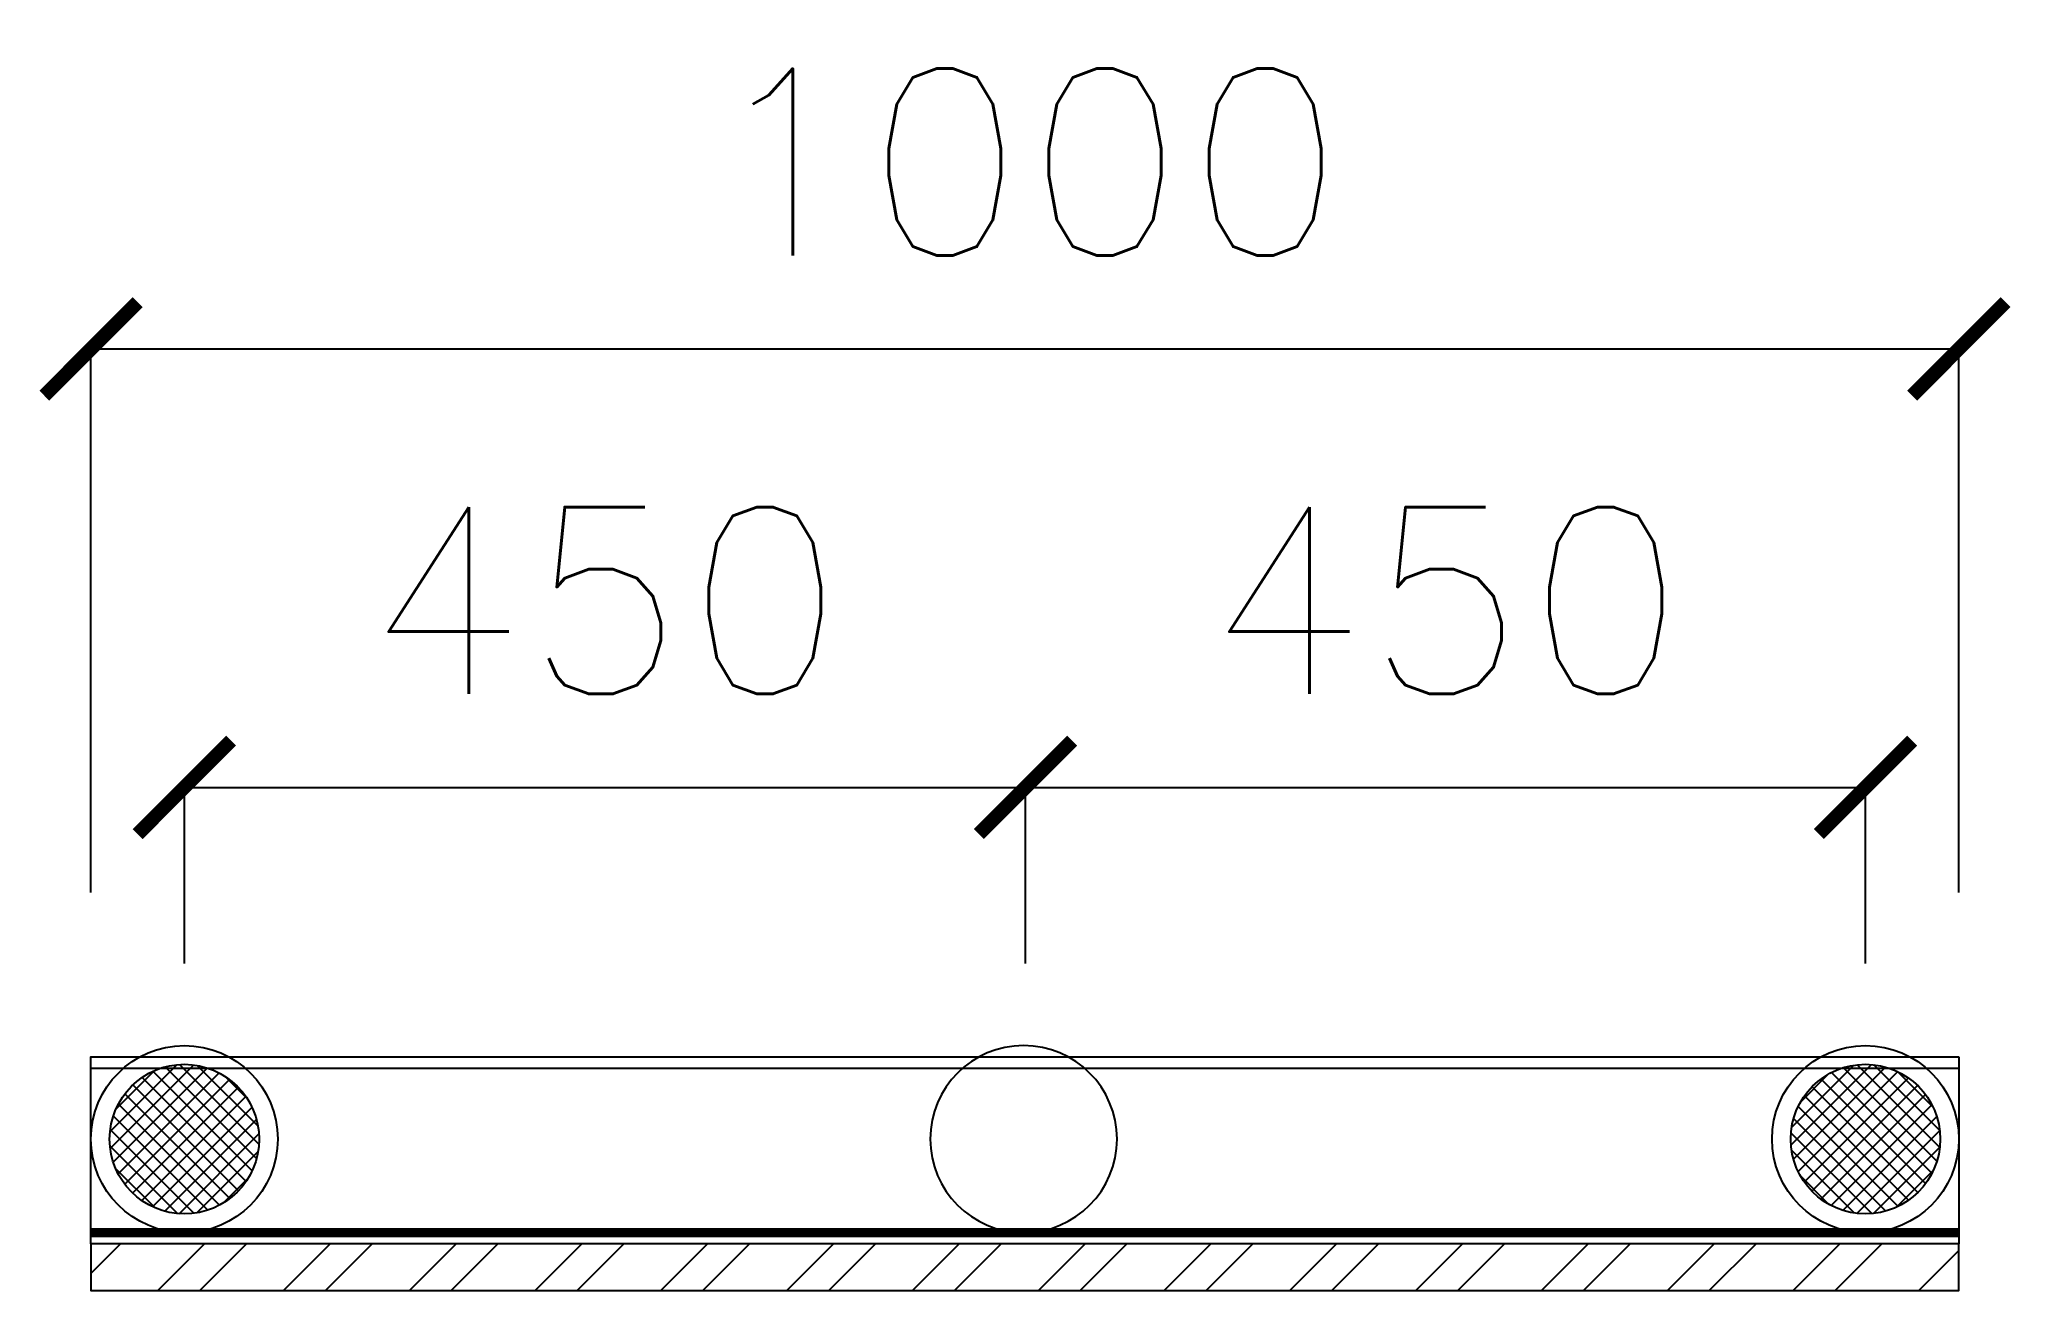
# Model space of a CAD drawing. Header units: inches. Extents: x 24 to 1080, y 13 to 683.
import ezdxf

# ---------------------------------------------------------------- set-up
doc = ezdxf.new("R2010")
doc.units = ezdxf.units.IN
doc.header["$MEASUREMENT"] = 0
doc.layers.get('Defpoints').update_dxf_attribs({"color": 36, "true_color": 0x703800})
for name, color, linetype in [('0-S1', 1, 'Continuous'), ('A-BAMBOO POLE', 2, 'Continuous'), ('A-DIMENSIONS', 30, 'Continuous'), ('A-Hatch', 8, 'Continuous'), ('AR-Bamboo Stud', 2, 'Continuous'), ('AR-Flatbar', 143, 'Continuous'), ('AR-FURNITURES', 9, 'Continuous'), ('AR-Panels', 4, 'Continuous'), ('AR-Timber Plate', 3, 'Continuous')]:
    doc.layers.add(name, color=color, linetype=linetype)
doc.layers.add('VP', color=7, linetype='Continuous', plot=False)
doc.styles.add('LEROY', font='simplex.shx')
doc.dimstyles.new('DIM100', dxfattribs={"dimscale": 0, "dimtxt": 220, "dimasz": 180, "dimexe": 220, "dimexo": 250, "dimgap": 1, "dimtad": 1, "dimtoh": 1, "dimlfac": 0.001, "dimzin": 1, "dimdsep": 46, "dimtxsty": 'LEROY', "dimblk1": 'ORIGIN', "dimblk2": 'ORIGIN', "dimsah": 1, "dimcen": 0.18, "dimclrd": 30, "dimclre": 30, "dimclrt": 7, "dimazin": 0, "dimtfac": 1, "dimtix": 1, "dimtmove": 1, "dimatfit": 3, "dimfxl": 1, "dimtvp": 1, "dimtolj": 2, "dimtzin": 0, "dimarcsym": 0})

# ---------------------------------------------------------------- blocks, each defined once
blk = doc.blocks.new('bps1')
at = {"layer": 'AR-FURNITURES'}
h = blk.add_hatch(dxfattribs=at)
h.set_pattern_fill('ANSI37', color=256, scale=2)
h.set_pattern_definition([(45, (0, 0), (-4.490128, 4.490128), []), (135, (0, 0), (-4.490128, -4.490128), [])])
edge = h.paths.add_edge_path()
edge.add_ellipse((30825.3, -11129.5), major_axis=(-28.3, 28.3), ratio=1, start_angle=0, end_angle=360, ccw=False)
at = {"layer": 'A-BAMBOO POLE', "linetype": 'Continuous'}
blk.add_circle((30825.3, -11129.5), 50, dxfattribs=at)
at = {"layer": 'AR-FURNITURES', "linetype": 'Continuous', "extrusion": (0, 0, -1)}
blk.add_ellipse((30825.3, -11129.5), major_axis=(-28.3, 28.3), ratio=1, start_param=2.356935, end_param=8.64012, dxfattribs=at)
blk = doc.blocks.new('bpns1')
at = {"layer": 'A-BAMBOO POLE', "linetype": 'Continuous'}
blk.add_circle((31425.3, -11129.1), 50, dxfattribs=at)
blk = doc.blocks.new('PANEL 1000A')
at = {"layer": 'AR-Timber Plate'}
blk.add_lwpolyline([(29910.3, -5824), (29910.3, -5736), (30910.3, -5736), (30910.3, -5824)], close=True, dxfattribs=at)
at = {"layer": 'VP'}
blk.add_lwpolyline([(29910.3, -5830), (29910.3, -5730), (30910.3, -5730), (30910.3, -5830)], close=True, dxfattribs=at)
at = {"layer": 'AR-Bamboo Stud', "rotation": 270}
for p in [(41089.8, 25039.3), (41989.8, 25039.3)]:
    blk.add_blockref('bps1', p, dxfattribs=at)
at = {"layer": 'AR-Bamboo Stud', "xscale": -1, "rotation": 90}
blk.add_blockref('bpns1', (19281.9, 25639.3), dxfattribs=at)
blk = doc.blocks.new('_ArchTick')
at = {"color": 0, "linetype": 'ByBlock', "const_width": 0.15}
blk.add_lwpolyline([(-0.5, -0.5), (0.5, 0.5)], dxfattribs=at)
blk = doc.blocks.new('*D10')
at = {"layer": 'A-DIMENSIONS', "color": 30, "transparency": 16777216}
for p, q in [((102, 188.2), (102, 282.4)), ((102, 282.4), (552.3, 282.4)), ((552.3, 188.2), (552.3, 282.4))]:
    blk.add_line(p, q, dxfattribs=at)
at = {"layer": 'Defpoints', "color": 0, "transparency": 16777216}
for p in [(552.3, 282.4), (102, 88.2), (552.3, 88.2)]:
    blk.add_point(p, dxfattribs=at)
at = {"layer": 'A-DIMENSIONS', "color": 30, "transparency": 16777216, "xscale": 50, "yscale": 50, "zscale": 50, "rotation": 180}
blk.add_blockref('_ArchTick', (102, 282.4), dxfattribs=at)
at = {"layer": 'A-DIMENSIONS', "color": 30, "transparency": 16777216, "xscale": 50, "yscale": 50, "zscale": 50}
blk.add_blockref('_ArchTick', (552.3, 282.4), dxfattribs=at)
at = {"layer": 'A-DIMENSIONS', "color": 3, "transparency": 16777216, "insert": (327.1, 382.4), "char_height": 100, "attachment_point": 5, "style": 'LEROY'}
blk.add_mtext('\\A2;450', dxfattribs=at)
blk = doc.blocks.new('*D11')
at = {"layer": 'A-DIMENSIONS', "color": 30, "transparency": 16777216}
for p, q in [((52, 226.2), (52, 517)), ((52, 517), (1052, 517)), ((1052, 226.2), (1052, 517))]:
    blk.add_line(p, q, dxfattribs=at)
at = {"layer": 'Defpoints', "color": 0, "transparency": 16777216}
for p in [(1052, 517), (52, 126.2), (1052, 126.2)]:
    blk.add_point(p, dxfattribs=at)
at = {"layer": 'A-DIMENSIONS', "color": 30, "transparency": 16777216, "xscale": 50, "yscale": 50, "zscale": 50, "rotation": 180}
blk.add_blockref('_ArchTick', (52, 517), dxfattribs=at)
at = {"layer": 'A-DIMENSIONS', "color": 30, "transparency": 16777216, "xscale": 50, "yscale": 50, "zscale": 50}
blk.add_blockref('_ArchTick', (1052, 517), dxfattribs=at)
at = {"layer": 'A-DIMENSIONS', "color": 3, "transparency": 16777216, "insert": (552, 617), "char_height": 100, "attachment_point": 5, "style": 'LEROY'}
blk.add_mtext('\\A2;1000', dxfattribs=at)
blk = doc.blocks.new('*D12')
at = {"layer": 'A-DIMENSIONS', "color": 30, "transparency": 16777216}
for p, q in [((552.3, 188.2), (552.3, 282.4)), ((552.3, 282.4), (1002, 282.4)), ((1002, 188.2), (1002, 282.4))]:
    blk.add_line(p, q, dxfattribs=at)
at = {"layer": 'Defpoints', "color": 0, "transparency": 16777216}
for p in [(1002, 282.4), (552.3, 88.2), (1002, 88.2)]:
    blk.add_point(p, dxfattribs=at)
at = {"layer": 'A-DIMENSIONS', "color": 30, "transparency": 16777216, "xscale": 50, "yscale": 50, "zscale": 50, "rotation": 180}
blk.add_blockref('_ArchTick', (552.3, 282.4), dxfattribs=at)
at = {"layer": 'A-DIMENSIONS', "color": 30, "transparency": 16777216, "xscale": 50, "yscale": 50, "zscale": 50}
blk.add_blockref('_ArchTick', (1002, 282.4), dxfattribs=at)
at = {"layer": 'A-DIMENSIONS', "color": 3, "transparency": 16777216, "insert": (777.2, 382.4), "char_height": 100, "attachment_point": 5, "style": 'LEROY'}
blk.add_mtext('\\A2;450', dxfattribs=at)

msp = doc.modelspace()

# ---------------------------------------------------------------- hatches: boundary and pattern name
at = {"layer": 'A-Hatch'}
h = msp.add_hatch(dxfattribs=at)
h.set_pattern_fill('ANSI32', color=8, scale=5)
h.set_pattern_definition([(45, (-44957.5, -3880.01), (-33.67596, 33.67596), []), (45, (-44935.05, -3880.01), (-33.67596, 33.67596), [])])
h.paths.add_polyline_path([(1052, 38.2), (52, 38.2), (52, 13.2), (1052, 13.2)])

# ---------------------------------------------------------------- linework, layer by layer
at = {"layer": '0-S1'}
msp.add_lwpolyline([(1052, 38.2), (52, 38.2), (52, 13.2), (1052, 13.2)], close=True, dxfattribs=at)
at = {"layer": 'AR-Flatbar', "const_width": 5}
msp.add_lwpolyline([(52, 44.2), (1052, 44.2)], dxfattribs=at)

# ---------------------------------------------------------------- block references
at = {"layer": 'AR-Panels', "rotation": 180}
msp.add_blockref('PANEL 1000A', (30962.3, -5691.8), dxfattribs=at)

# ---------------------------------------------------------------- dimensions: what is measured, and where the dimension line sits
at = {"layer": 'A-DIMENSIONS'}
for base, p1, p2, picture, middle in [((1052, 517), (52, 126.2), (1052, 126.2), '*D11', (552, 617)), ((552.3, 282.4), (102, 88.2), (552.3, 88.2), '*D10', (327.1, 382.4)), ((1002, 282.4), (552.3, 88.2), (1002, 88.2), '*D12', (777.2, 382.4))]:
    dim = msp.add_linear_dim(base=base, p1=p1, p2=p2, dimstyle='DIM100', override={"dimscale": 1, "dimtxt": 100, "dimasz": 50, "dimexe": 0, "dimexo": 100, "dimgap": 50, "dimdec": 0, "dimlfac": 1, "dimblk1": 'ArchTick', "dimblk2": 'ArchTick', "dimclrt": 3, "dimlwd": -1, "dimlwe": -1}, dxfattribs=at)
    dim.commit()
    dim.dimension.update_dxf_attribs({"geometry": picture, "text_midpoint": middle})

doc.saveas('drawing.dxf')
